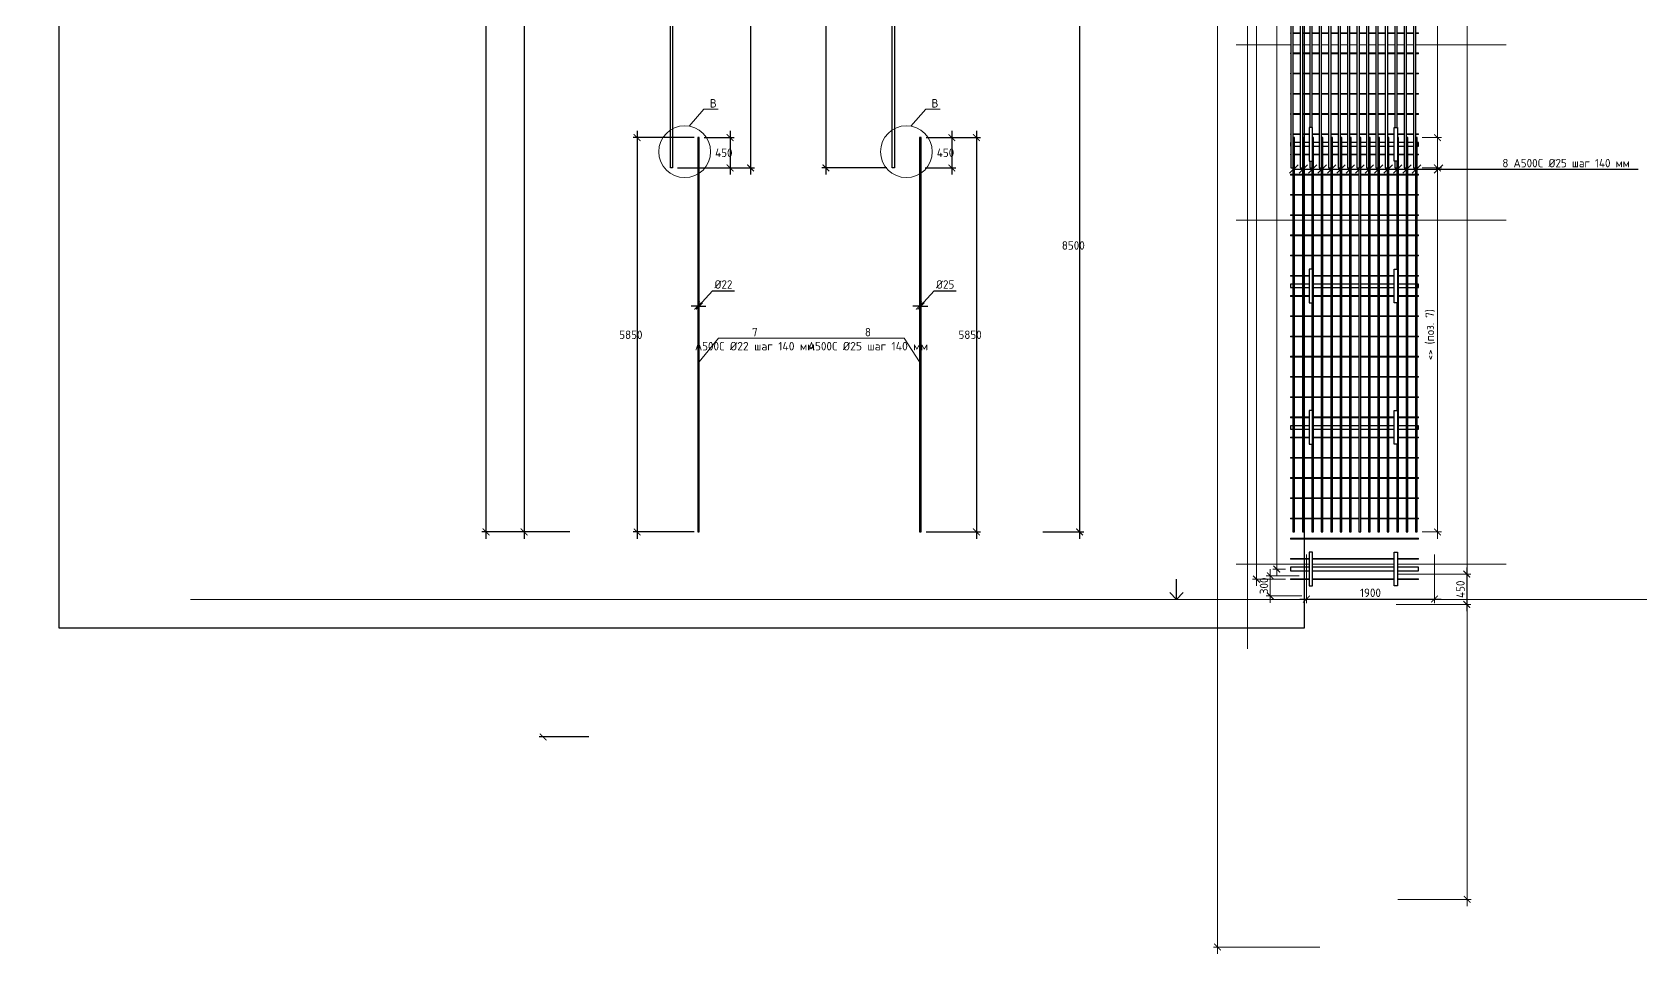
# Model space of a CAD drawing. Header units: millimetres. Extents: x -65574 to 111613, y -106550 to -50518.
# Drawn here: x 145 to 24010, y -106261 to -92589 of the extents above; entities that cross this region are included whole.
import ezdxf
from ezdxf import colors
from ezdxf.entities.mleader import LeaderData, LeaderLine
from ezdxf.math import Vec2, Vec3

# ---------------------------------------------------------------- set-up
doc = ezdxf.new("R2010")
doc.units = ezdxf.units.MM
doc.linetypes.add('невидимая', pattern=[0.375, 0.25, -0.125])
doc.layers.get('Defpoints').update_dxf_attribs({"color": 6})
doc.layers.add('ОПП_ОС_Размеры', color=7, linetype='Continuous', lineweight=25)
doc.styles.add('GOST-2.304_Type-B', font='GOST Common.ttf')
doc.styles.get("Standard").update_dxf_attribs({"font": 'arial.ttf'})
doc.dimstyles.new('УРСТ', dxfattribs={"dimtxt": 2.5, "dimasz": 2, "dimexe": 1.2, "dimexo": 1.5, "dimtad": 1, "dimdec": 0, "dimrnd": 1, "dimtxsty": 'GOST-2.304_Type-B', "dimblk": 'ARCHTICK', "dimcen": 2, "dimdle": 2, "dimazin": 3, "dimtfac": 1, "dimtdec": 0, "dimtmove": 1, "dimatfit": 0, "dimldrblk": 'NONE', "dimlwd": 15, "dimlwe": 15})

# ---------------------------------------------------------------- blocks, each defined once
blk = doc.blocks.new('*U32')
at = {"lineweight": 30, "ltscale": 100}
blk.add_lwpolyline([(-950, -25), (950, -25), (950, 25), (-950, 25)], close=True, dxfattribs=at)
blk = doc.blocks.new('*U33')
at = {"color": 0, "linetype": 'ByBlock', "lineweight": -2, "transparency": 16777216}
for p in [(0, 0), (0, -2100), (0, -4200), (0, -6300), (0, -8400), (0, -10500), (0, -12600), (0, -14700), (0, -16800), (0, -18900), (0, -21000), (0, -23100), (0, -25200), (0, -27300), (0, -29400)]:
    blk.add_blockref('*U32', p, dxfattribs=at)
blk = doc.blocks.new('_ArchTick')
at = {"color": 0, "linetype": 'ByBlock', "const_width": 0.15}
blk.add_lwpolyline([(-0.5, -0.5), (0.5, 0.5)], dxfattribs=at)
blk = doc.blocks.new('*D139')
at = {"color": 0, "lineweight": 15, "ltscale": 100, "transparency": 16777216}
for p, q in [((18608, -71053), (18608, -100653)), ((19041, -71153), (18548, -71153)), ((18736, -100553), (18548, -100553))]:
    blk.add_line(p, q, dxfattribs=at)
at = {"layer": 'Defpoints', "color": 0, "lineweight": -2, "ltscale": 100, "transparency": 16777216}
for p in [(19116, -71153), (18608, -100553), (18811, -100553)]:
    blk.add_point(p, dxfattribs=at)
at = {"color": 0, "lineweight": 15, "ltscale": 100, "transparency": 16777216, "xscale": 100, "yscale": 100, "zscale": 100}
for p, rotation in [((18608, -71153), 90), ((18608, -100553), 270)]:
    blk.add_blockref('_ArchTick', p, dxfattribs=dict(at, rotation=rotation))
at = {"color": 0, "lineweight": 15, "ltscale": 100, "transparency": 16777216, "insert": (18495, -85853), "char_height": 125, "width": 2235.51, "attachment_point": 5, "rotation": 90, "style": 'GOST-2.304_Type-B'}
blk.add_mtext('\\A1;14х2100=29400 (Ф1,Ф2,Ф3,Ф4)', dxfattribs=at)
blk = doc.blocks.new('_None')
blk = doc.blocks.new('*D141')
at = {"color": 0, "lineweight": 15, "ltscale": 100, "transparency": 16777216}
for p, q in [((19049, -100337), (19049, -101059)), ((20949, -100337), (20949, -101059)), ((18949, -100999), (21049, -100999))]:
    blk.add_line(p, q, dxfattribs=at)
at = {"layer": 'Defpoints', "color": 0, "lineweight": -2, "ltscale": 100, "transparency": 16777216}
for p in [(19049, -100262), (20949, -100262), (20949, -100999)]:
    blk.add_point(p, dxfattribs=at)
at = {"color": 0, "lineweight": 15, "ltscale": 100, "transparency": 16777216, "xscale": 100, "yscale": 100, "zscale": 100, "rotation": 180}
blk.add_blockref('_ArchTick', (19049, -100999), dxfattribs=at)
at = {"color": 0, "lineweight": 15, "ltscale": 100, "transparency": 16777216, "xscale": 100, "yscale": 100, "zscale": 100}
blk.add_blockref('_ArchTick', (20949, -100999), dxfattribs=at)
at = {"color": 0, "lineweight": 15, "ltscale": 100, "transparency": 16777216, "insert": (19999, -100905), "char_height": 125, "attachment_point": 5, "style": 'GOST-2.304_Type-B'}
blk.add_mtext('\\A1;1900', dxfattribs=at)
blk = doc.blocks.new('*D143')
at = {"color": 0, "lineweight": 15, "ltscale": 100, "transparency": 16777216}
for p, q in [((20405, -76053), (21492, -76053)), ((21432, -75953), (21432, -105553)), ((20405, -105453), (21492, -105453))]:
    blk.add_line(p, q, dxfattribs=at)
at = {"layer": 'Defpoints', "color": 0, "lineweight": -2, "ltscale": 100, "transparency": 16777216}
for p in [(20330, -76053), (20330, -105453), (21432, -105453)]:
    blk.add_point(p, dxfattribs=at)
at = {"color": 0, "lineweight": 15, "ltscale": 100, "transparency": 16777216, "xscale": 100, "yscale": 100, "zscale": 100}
for p, rotation in [((21432, -76053), 90), ((21432, -105453), 270)]:
    blk.add_blockref('_ArchTick', p, dxfattribs=dict(at, rotation=rotation))
at = {"color": 0, "lineweight": 15, "ltscale": 100, "transparency": 16777216, "insert": (21325, -90753), "char_height": 125, "attachment_point": 5, "rotation": 90, "style": 'GOST-2.304_Type-B'}
blk.add_mtext('\\A1;14х2100=29400 (поз. Р17)', dxfattribs=at)
blk = doc.blocks.new('*D144')
at = {"color": 0, "lineweight": 15, "ltscale": 100, "transparency": 16777216}
for p, q in [((20401, -100628), (21487, -100628)), ((21427, -100528), (21427, -101178)), ((20382, -101078), (21487, -101078))]:
    blk.add_line(p, q, dxfattribs=at)
at = {"layer": 'Defpoints', "color": 0, "lineweight": -2, "ltscale": 100, "transparency": 16777216}
for p in [(20326, -100628), (20307, -101078), (21427, -101078)]:
    blk.add_point(p, dxfattribs=at)
at = {"color": 0, "lineweight": 15, "ltscale": 100, "transparency": 16777216, "xscale": 100, "yscale": 100, "zscale": 100}
for p, rotation in [((21427, -100628), 90), ((21427, -101078), 270)]:
    blk.add_blockref('_ArchTick', p, dxfattribs=dict(at, rotation=rotation))
at = {"color": 0, "lineweight": 15, "ltscale": 100, "transparency": 16777216, "insert": (21334, -100853), "char_height": 125, "attachment_point": 5, "rotation": 90, "style": 'GOST-2.304_Type-B'}
blk.add_mtext('\\A1;450', dxfattribs=at)
blk = doc.blocks.new('*D126')
at = {"color": 0, "lineweight": 15, "transparency": 16777216}
for p, q in [((20767, -94153), (21053, -94153)), ((20993, -94053), (20993, -100103)), ((20767, -100003), (21053, -100003))]:
    blk.add_line(p, q, dxfattribs=at)
at = {"layer": 'Defpoints', "color": 0, "lineweight": -2, "transparency": 16777216}
for p in [(20692, -94153), (20692, -100003), (20993, -100003)]:
    blk.add_point(p, dxfattribs=at)
at = {"color": 0, "lineweight": 15, "transparency": 16777216, "xscale": 100, "yscale": 100, "zscale": 100}
for p, rotation in [((20993, -94153), 90), ((20993, -100003), 270)]:
    blk.add_blockref('_ArchTick', p, dxfattribs=dict(at, rotation=rotation))
at = {"color": 0, "lineweight": 15, "transparency": 16777216, "insert": (20886, -97078), "char_height": 125, "attachment_point": 5, "rotation": 90, "style": 'GOST-2.304_Type-B'}
blk.add_mtext('\\A1;<> (поз. 7)', dxfattribs=at)
blk = doc.blocks.new('*U30')
blk.add_wipeout([(-12.5, 5850), (12.5, 5850), (12.5, 0), (-12.5, 0)])
at = {"ltscale": 100}
blk.add_lwpolyline([(-12.5, 0), (12.5, 0), (12.5, 5850), (-12.5, 5850)], close=True, dxfattribs=at)
blk = doc.blocks.new('*U31')
at = {"color": 0, "linetype": 'ByBlock', "lineweight": -2, "transparency": 16777216}
for p in [(140, 0), (420, 0), (1120, 0)]:
    blk.add_blockref('*U30', p, dxfattribs=at)
for p in [(0, 0), (280, 0), (560, 0), (1260, 0)]:
    blk.add_blockref('*U30', p, dxfattribs=at)
for p in [(700, 0), (1400, 0)]:
    blk.add_blockref('*U30', p, dxfattribs=at)
for p in [(840, 0), (1540, 0)]:
    blk.add_blockref('*U30', p, dxfattribs=at)
for p in [(980, 0), (1680, 0)]:
    blk.add_blockref('*U30', p, dxfattribs=at)
blk.add_blockref('*U30', (1820, 0), dxfattribs=at)
blk = doc.blocks.new('_Oblique')
at = {"color": 0, "linetype": 'ByBlock', "lineweight": -2}
blk.add_line((-0.5, -0.5), (0.5, 0.5), dxfattribs=at)
blk = doc.blocks.new('*D163')
at = {"color": 0, "lineweight": 15, "ltscale": 100, "transparency": 16777216}
for p, q in [((18737, -71003), (18248, -71003)), ((18308, -70903), (18308, -100803)), ((18737, -100703), (18248, -100703))]:
    blk.add_line(p, q, dxfattribs=at)
at = {"layer": 'Defpoints', "color": 0, "lineweight": -2, "ltscale": 100, "transparency": 16777216}
for p in [(18812, -71003), (18308, -100703), (18812, -100703)]:
    blk.add_point(p, dxfattribs=at)
at = {"color": 0, "lineweight": 15, "ltscale": 100, "transparency": 16777216, "xscale": 100, "yscale": 100, "zscale": 100}
for p, rotation in [((18308, -71003), 90), ((18308, -100703), 270)]:
    blk.add_blockref('_ArchTick', p, dxfattribs=dict(at, rotation=rotation))
at = {"color": 0, "lineweight": 15, "ltscale": 100, "transparency": 16777216, "insert": (18202, -85853), "char_height": 125, "attachment_point": 5, "rotation": 90, "style": 'GOST-2.304_Type-B'}
blk.add_mtext('\\A1;99х300=29700 (поз. 9)', dxfattribs=at)
blk = doc.blocks.new('*U166')
at = {"lineweight": 15}
blk.add_lwpolyline([(-950, 6), (-950, -6), (950, -6), (950, 6)], close=True, dxfattribs=at)
blk = doc.blocks.new('*U167')
at = {"color": 0, "linetype": 'ByBlock', "lineweight": -2, "transparency": 16777216}
for p in [(0, 0), (0, -300), (0, -600), (0, -900), (0, -1200), (0, -1500), (0, -1800), (0, -2100), (0, -2400), (0, -2700), (0, -3000), (0, -3300), (0, -3600), (0, -3900), (0, -4200), (0, -4500), (0, -4800), (0, -5100), (0, -5400), (0, -5700), (0, -6000), (0, -6300), (0, -6600), (0, -6900), (0, -7200), (0, -7500), (0, -7800), (0, -8100), (0, -8400), (0, -8700), (0, -9000), (0, -9300), (0, -9600), (0, -9900), (0, -10200), (0, -10500), (0, -10800), (0, -11100), (0, -11400), (0, -11700), (0, -12000), (0, -12300), (0, -12600), (0, -12900), (0, -13200), (0, -13500), (0, -13800), (0, -14100), (0, -14400), (0, -14700), (0, -15000), (0, -15300), (0, -15600), (0, -15900), (0, -16200), (0, -16500), (0, -16800), (0, -17100), (0, -17400), (0, -17700), (0, -18000), (0, -18300), (0, -18600), (0, -18900), (0, -19200), (0, -19500), (0, -19800), (0, -20100), (0, -20400), (0, -20700), (0, -21000), (0, -21300), (0, -21600), (0, -21900), (0, -22200), (0, -22500), (0, -22800), (0, -23100), (0, -23400), (0, -23700), (0, -24000), (0, -24300), (0, -24600), (0, -24900), (0, -25200), (0, -25500), (0, -25800), (0, -26100), (0, -26400), (0, -26700), (0, -27000), (0, -27300), (0, -27600), (0, -27900), (0, -28200), (0, -28500), (0, -28800), (0, -29100), (0, -29400), (0, -29700)]:
    blk.add_blockref('*U166', p, dxfattribs=at)
blk = doc.blocks.new('*D191')
at = {"color": 0, "lineweight": 15, "transparency": 16777216}
for p, q in [((17729, -75111), (17729, -106261)), ((18704, -75211), (17669, -75211)), ((19246, -106161), (17669, -106161))]:
    blk.add_line(p, q, dxfattribs=at)
at = {"layer": 'Defpoints', "color": 0, "lineweight": -2, "transparency": 16777216}
for p in [(18779, -75211), (17729, -106161), (19321, -106161)]:
    blk.add_point(p, dxfattribs=at)
at = {"color": 0, "lineweight": 15, "transparency": 16777216, "xscale": 100, "yscale": 100, "zscale": 100}
for p, rotation in [((17729, -75211), 90), ((17729, -106161), 270)]:
    blk.add_blockref('_ArchTick', p, dxfattribs=dict(at, rotation=rotation))
at = {"color": 0, "lineweight": -2, "transparency": 16777216, "insert": (17636, -90686), "char_height": 125, "attachment_point": 5, "rotation": 90, "style": 'GOST-2.304_Type-B'}
blk.add_mtext('\\A1;30950', dxfattribs=at)
blk = doc.blocks.new('*D204')
at = {"layer": 'Defpoints', "color": 0, "lineweight": -2, "transparency": 16777216}
for p in [(18513, -100653), (19016, -100653), (19055, -100953)]:
    blk.add_point(p, dxfattribs=at)
at = {"layer": 'ОПП_ОС_Размеры', "color": 0, "lineweight": 15, "transparency": 16777216}
for p, q in [((18941, -100653), (18453, -100653)), ((18513, -101053), (18513, -100553)), ((18980, -100953), (18453, -100953))]:
    blk.add_line(p, q, dxfattribs=at)
at = {"layer": 'ОПП_ОС_Размеры', "color": 0, "lineweight": 15, "transparency": 16777216, "xscale": 100, "yscale": 100, "zscale": 100}
for p, rotation in [((18513, -100653), 90), ((18513, -100953), 270)]:
    blk.add_blockref('_ArchTick', p, dxfattribs=dict(at, rotation=rotation))
at = {"layer": 'ОПП_ОС_Размеры', "color": 0, "lineweight": -2, "transparency": 16777216, "insert": (18419, -100803), "char_height": 125, "attachment_point": 5, "rotation": 90, "style": 'GOST-2.304_Type-B'}
blk.add_mtext('\\A1;300', dxfattribs=at)
blk = doc.blocks.new('*U224')
at = {"color": 0}
blk.add_wipeout([(-18, 11700), (18, 11700), (18, 0), (-18, 0)], dxfattribs=at)
at = {"color": 0, "ltscale": 100}
blk.add_lwpolyline([(-18, 0), (18, 0), (18, 11700), (-18, 11700)], close=True, dxfattribs=at)
blk = doc.blocks.new('*U225')
at = {"color": 0, "linetype": 'ByBlock', "lineweight": -2, "transparency": 16777216}
for p in [(140, 0), (700, 0), (1260, 0)]:
    blk.add_blockref('*U224', p, dxfattribs=at)
for p in [(0, 0), (280, 0), (840, 0), (1400, 0)]:
    blk.add_blockref('*U224', p, dxfattribs=at)
for p in [(420, 0), (980, 0), (1540, 0)]:
    blk.add_blockref('*U224', p, dxfattribs=at)
for p in [(560, 0), (1120, 0), (1680, 0)]:
    blk.add_blockref('*U224', p, dxfattribs=at)
blk.add_blockref('*U224', (1820, 0), dxfattribs=at)
blk = doc.blocks.new('*D449')
at = {"layer": 'Defpoints', "color": 0, "lineweight": -2, "transparency": 16777216}
for p in [(20692, -88753), (20692, -94603), (20992, -94603)]:
    blk.add_point(p, dxfattribs=at)
at = {"layer": 'ОПП_ОС_Размеры', "color": 0, "lineweight": 15, "transparency": 16777216}
for p, q in [((20767, -88753), (21052, -88753)), ((20992, -88653), (20992, -94703)), ((20767, -94603), (21052, -94603))]:
    blk.add_line(p, q, dxfattribs=at)
at = {"layer": 'ОПП_ОС_Размеры', "color": 0, "lineweight": 15, "transparency": 16777216, "xscale": 100, "yscale": 100, "zscale": 100}
for p, rotation in [((20992, -88753), 90), ((20992, -94603), 270)]:
    blk.add_blockref('_ArchTick', p, dxfattribs=dict(at, rotation=rotation))
at = {"layer": 'ОПП_ОС_Размеры', "color": 0, "lineweight": -2, "transparency": 16777216, "insert": (20886, -91678), "char_height": 125, "attachment_point": 5, "rotation": 90, "style": 'GOST-2.304_Type-B'}
blk.add_mtext('\\A1;<> (поз. 6)', dxfattribs=at)

msp = doc.modelspace()

# ---------------------------------------------------------------- linework, layer by layer
at = {"color": 7}
for p, q in [((6878, -100102.8), (6878, -69952.8)), ((7443, -81652.8), (7443, -100102.8)), ((11920.9, -82802.8), (11920.9, -94702.8)), ((10802.8, -88652.8), (10802.8, -94702.8)), ((15684.1, -91402.8), (15684.1, -100102.8)), ((9965.9, -94152.8), (9059.8, -94152.8)), ((9119.8, -94052.8), (9119.8, -100102.8)), ((10115.9, -94152.8), (10559.4, -94152.8)), ((10499.4, -94052.8), (10499.4, -94702.8)), ((13405.3, -94152.8), (13848.7, -94152.8)), ((13408.3, -94152.8), (14212.8, -94152.8)), ((13788.7, -94052.8), (13788.7, -94702.8)), ((14152.8, -94052.8), (14152.8, -100102.8)), ((9720.9, -94602.8), (10862.8, -94602.8)), ((10104.9, -94602.8), (10559.4, -94602.8)), ((12826.3, -94602.8), (11860.9, -94602.8)), ((13394.3, -94602.8), (13848.7, -94602.8)), ((10018.9, -96652.9), (9918.9, -96652.9)), ((10018.9, -96583.7), (10018.9, -96592.9)), ((10018.9, -96652.9), (10040.9, -96652.9)), ((10018.9, -96652.9), (10040.9, -96652.9)), ((10029.9, -96652.9), (10237.7, -96425.4)), ((10040.9, -96583.7), (10040.9, -96592.9)), ((10040.9, -96652.9), (10140.9, -96652.9)), ((10237.7, -96425.4), (10562.7, -96425.4)), ((13308.3, -96652.9), (13208.3, -96652.9)), ((13308.3, -96583.7), (13308.3, -96592.9)), ((13308.3, -96652.9), (13333.3, -96652.9)), ((13308.3, -96652.9), (13333.3, -96652.9)), ((13320.8, -96652.9), (13527, -96425.4)), ((13333.3, -96583.7), (13333.3, -96592.9)), ((13333.3, -96652.9), (13433.3, -96652.9)), ((13527, -96425.4), (13852, -96425.4)), ((8122.9, -100002.8), (6818, -100002.8)), ((8122.9, -100002.8), (7383, -100002.8)), ((9965.9, -100002.8), (9059.8, -100002.8)), ((13408.3, -100002.8), (14212.8, -100002.8)), ((15139, -100002.8), (15744.1, -100002.8)), ((8404.8, -103044.5), (7664.9, -103044.5))]:
    msp.add_line(p, q, dxfattribs=at)
at = {"linetype": 'невидимая', "lineweight": 5, "ltscale": 25}
msp.add_line((44684.6, -101002.8), (2493.9, -101002.8), dxfattribs=at)
at = {"color": 0, "lineweight": 15}
for points in [[(18172.4, -69317.7), (18172.4, -101737.5)], [(22012.7, -92775.5), (18006.3, -92775.5)], [(22012.7, -95377.7), (18006.3, -95377.7)], [(22012.7, -100480), (18006.3, -100480)]]:
    msp.add_lwpolyline(points, dxfattribs=at)
at = {"lineweight": 30}
for points in [[(12937.3, -82902.8), (12937.3, -94602.8), (12901.3, -94602.8), (12901.3, -82902.8)], [(9645.9, -88752.8), (9645.9, -94602.8), (9613.9, -94602.8), (9613.9, -88752.8)]]:
    msp.add_lwpolyline(points, close=True, dxfattribs=at)
for points in [[(10040.9, -94152.8), (10018.9, -94152.8), (10018.9, -100002.8), (10040.9, -100002.8), (10040.9, -94152.8), (10018.9, -94152.8)], [(13330.3, -94152.8), (13308.3, -94152.8), (13308.3, -100002.8), (13333.3, -100002.8), (13333.3, -94152.8), (13308.3, -94152.8)]]:
    msp.add_lwpolyline(points, dxfattribs=at)
at = {"linetype": 'Continuous', "lineweight": 25, "ltscale": 50}
for points in [[(17121.3, -101002.8), (17121.3, -100702.8)], [(17121.3, -101002.8), (17021.3, -100902.8)], [(17121.3, -101002.8), (17221.3, -100902.8)]]:
    msp.add_lwpolyline(points, dxfattribs=at)
at = {"color": 0, "lineweight": 15}
for centre in [(9825.2, -94362.2), (13114.6, -94362.2)]:
    msp.add_circle(centre, 384.2, dxfattribs=at)

# ---------------------------------------------------------------- block references
at = {"color": 0, "lineweight": -2}
msp.add_blockref('*U167', (19761.6, -71002.8), dxfattribs=at)
at = {"color": 0}
msp.add_blockref('*U33', (19761.1, -71152.8), dxfattribs=at)
at = {"color": 7, "xscale": 100, "yscale": 100, "zscale": 100}
for p, rotation in [((9119.8, -94152.8), 90), ((10499.4, -94152.8), 90), ((13788.7, -94152.8), 90), ((14152.8, -94152.8), 90), ((10499.4, -94602.8), 270), ((10802.8, -94602.8), 270), ((11920.9, -94602.8), 270), ((13788.7, -94602.8), 270), ((10040.9, -96652.9), 180), ((13333.3, -96652.9), 180), ((6878, -100002.8), 270), ((7443, -100002.8), 270), ((9119.8, -100002.8), 270), ((14152.8, -100002.8), 270), ((15684.1, -100002.8), 270), ((7724.9, -103044.5), 270)]:
    msp.add_blockref('_ArchTick', p, dxfattribs=dict(at, rotation=rotation))
for p in [(10018.9, -96652.9), (13308.3, -96652.9)]:
    msp.add_blockref('_ArchTick', p, dxfattribs=at)

# ---------------------------------------------------------------- texts
at = {"color": 7, "char_height": 125, "attachment_point": 5, "style": 'GOST-2.304_Type-B'}
for s, insert in [('450', (10405.6, -94377.8)), ('450', (13694.9, -94377.8)), ('8500', (15590.3, -95752.8)), ('%%C22', (10400.2, -96331.7)), ('%%C25', (13689.5, -96331.7)), ('5850', (9026.1, -97077.8)), ('5850', (14059, -97077.8))]:
    msp.add_mtext(s, dxfattribs=dict(at, insert=insert))

# ---------------------------------------------------------------- dimensions: what is measured, and where the dimension line sits
at = {"color": 0, "lineweight": 15, "ltscale": 100}
for base, p1, p2, text, picture, middle in [((18607.8, -100552.8), (19116.1, -71152.8), (18811.1, -100552.8), '14х2100=29400 (Ф1,Ф2,Ф3,Ф4)', '*D139', (18495.3, -85852.8)), ((21812.2, -100552.8), (20711.1, -71152.8), (20711.1, -100552.8), '14х2100=29400 (поз. Р17)', '*D143', (21706, -85852.8))]:
    dim = msp.add_linear_dim(base=base, p1=p1, p2=p2, angle=90, text=text, dimstyle='УРСТ', override={"dimscale": 0}, dxfattribs=at)
    dim.commit()
    dim.dimension.update_dxf_attribs({"geometry": picture, "text_midpoint": middle})
at = {"color": 0, "lineweight": 15}
dim = msp.add_linear_dim(base=(20992.7, -100002.8), p1=(20692.1, -94152.8), p2=(20692.1, -100002.8), angle=90, text='<> (поз. 7)', dimstyle='УРСТ', override={"dimscale": 0}, dxfattribs=at)
dim.commit()
dim.dimension.update_dxf_attribs({"geometry": '*D126', "text_midpoint": (20886.4, -96777.8)})
at = {"color": 0, "lineweight": 15, "ltscale": 100}
dim = msp.add_linear_dim(base=(20711.1, -101288.9), p1=(18811.1, -100552.8), p2=(20711.1, -100552.8), dimstyle='УРСТ', override={"dimscale": 0}, dxfattribs=at)
dim.commit()
dim.dimension.update_dxf_attribs({"geometry": '*D141', "text_midpoint": (19761.1, -101195.2)})
dim = msp.add_linear_dim(base=(21812.2, -101002.8), p1=(20711.1, -100552.8), p2=(20692.1, -101002.8), angle=90, dimstyle='УРСТ', override={"dimscale": 0}, dxfattribs=at)
dim.commit()
dim.dimension.update_dxf_attribs({"geometry": '*D144', "text_midpoint": (21718.5, -100777.8)})
at = {"layer": 'ОПП_ОС_Размеры', "lineweight": -2}
dim = msp.add_linear_dim(base=(18308.5, -100702.8), p1=(18850.1, -101002.8), p2=(18811.6, -100702.8), angle=90, dimstyle='УРСТ', override={"dimscale": 0}, dxfattribs=at)
dim.commit()
dim.dimension.update_dxf_attribs({"geometry": '*D204', "text_midpoint": (18214.7, -100852.8)})

# ---------------------------------------------------------------- leaders
at = {"color": 0, "lineweight": 15, "ltscale": 100}
ml = msp.add_multileader_mtext('Standard', dxfattribs=at)
ml.set_content('{\\C0;В}', color=2, style='GOST-2.304_Type-B')
ml.set_leader_properties(linetype='ByLayer', lineweight=13)
ml.set_arrow_properties(name='NONE')
ml.build(insert=Vec2(0, 0))
ml.multileader.update_dxf_attribs({"has_dogleg": 0, "text_left_attachment_type": 6, "text_right_attachment_type": 6, "dogleg_length": 0, "arrow_head_size": 125, "scale": 50})
ctx = ml.context
ctx.base_point, ctx.scale, ctx.char_height, ctx.arrow_head_size, ctx.landing_gap_size, ctx.plane_origin = Vec3(10110.8, -93731.7), 50, 125, 125, 100, Vec3(2538.7, -97397)
ctx.left_attachment, ctx.right_attachment, ctx.text_align_type = 6, 6, 1
notes = []
notes.append((ctx, [(0, (1, 1, 0), (10110.8, -93731.7), (1, 0), 0, [(1, [(9893.1, -93984)], 0, [])])]))
ctx.mtext.insert, ctx.mtext.rotation, ctx.mtext.width, ctx.mtext.alignment, ctx.mtext.flow_direction = Vec3(10248.3, -93581.7), 6.2831853, 278.609, 2, 5
for ctx, leaders in notes:
    for number, flags, end, landing, length, lines in leaders:
        leader = LeaderData()
        leader.index, (leader.has_last_leader_line, leader.has_dogleg_vector, leader.attachment_direction) = number, flags
        leader.last_leader_point, leader.dogleg_vector, leader.dogleg_length = Vec3(end), Vec3(landing), length
        for number, points, colour, breaks in lines:
            line = LeaderLine()
            line.index, line.vertices, line.color, line.breaks = number, Vec3.list(points), colors.encode_raw_color(colour), breaks
            leader.lines.append(line)
        ctx.leaders.append(leader)

# ---------------------------------------------------------------- next in the draw order: block references
at = {"color": 0}
msp.add_blockref('*U31', (18861.1, -100002.8), dxfattribs=at)

# ---------------------------------------------------------------- next in the draw order: wipeouts: each hides what was drawn before it
msp.add_wipeout([(20351.1, -100302.8), (20401.1, -100302.8), (20401.1, -100802.8), (20351.1, -100802.8)])

# ---------------------------------------------------------------- next in the draw order: linework, layer by layer
at = {"lineweight": 30, "ltscale": 100}
msp.add_lwpolyline([(20351.1, -100802.8), (20351.1, -100302.8), (20401.1, -100302.8), (20401.1, -100802.8)], close=True, dxfattribs=at)

# ---------------------------------------------------------------- next in the draw order: dimensions: what is measured, and where the dimension line sits
at = {"color": 0, "lineweight": -2}
dim = msp.add_linear_dim(base=(17258.9, -101002.8), p1=(18308.5, -70052.8), p2=(18850.1, -101002.8), angle=90, dimstyle='УРСТ', override={"dimscale": 0}, dxfattribs=at)
dim.commit()
dim.dimension.update_dxf_attribs({"geometry": '*D191', "text_midpoint": (17165.2, -85527.8)})
at = {"color": 0, "lineweight": 15, "ltscale": 100}
dim = msp.add_linear_dim(base=(18308.5, -100702.8), p1=(18811.6, -71002.8), p2=(18811.6, -100702.8), angle=90, text='99х300=29700 (поз. 9)', dimstyle='УРСТ', override={"dimscale": 0}, dxfattribs=at)
dim.commit()
dim.dimension.update_dxf_attribs({"geometry": '*D163', "text_midpoint": (18202.2, -85852.8)})

# ---------------------------------------------------------------- next in the draw order: leaders
at = {"color": 0, "lineweight": 15}
ml = msp.add_multileader_mtext('Standard', dxfattribs=at)
ml.set_content('{\\fGOST Common|b0|i0|c0|p34;8 A500C %%C25\\fGOST Common|b0|i0|c204|p34; шаг 140\\fGOST Common|b0|i0|c0|p34; \\fGOST Common|b0|i0|c204|p34;мм}')
ml.set_leader_properties()
ml.set_arrow_properties(name='OBLIQUE')
ml.build(insert=Vec2(0, 0))
ml.multileader.update_dxf_attribs({"text_left_attachment_type": 6, "text_right_attachment_type": 6, "dogleg_length": 0.842, "arrow_head_size": 125, "scale": 50})
ctx = ml.context
ctx.base_point, ctx.scale, ctx.char_height, ctx.arrow_head_size, ctx.landing_gap_size, ctx.plane_origin = Vec3(22007.5, -94618.9), 50, 125, 125, 5, Vec3(21058.7, -94618.9)
ctx.left_attachment, ctx.right_attachment, ctx.text_align_type = 6, 6, 1
notes = []
notes.append((ctx, [(0, (1, 1, 0), (20975.2, -94618.9), (1, 0), 1032.3, [(2, [(20681.7, -94618.9)], 0, []), (3, [(20541.7, -94618.9)], 0, []), (4, [(20401.7, -94618.9)], 0, []), (5, [(20261.7, -94618.9)], 0, []), (6, [(19981.7, -94618.9)], 0, []), (7, [(19841.7, -94618.9)], 0, []), (8, [(19701.7, -94618.9)], 0, []), (9, [(19561.7, -94618.9)], 0, []), (10, [(19421.7, -94618.9)], 0, []), (11, [(19281.7, -94618.9)], 0, []), (12, [(19141.7, -94618.9)], 0, []), (13, [(19001.7, -94618.9)], 0, []), (14, [(18861.7, -94618.9)], 0, []), (1, [(21008.2, -94618.9)], 0, []), (0, [(20121.7, -94618.9)], 0, [])])]))
ctx.mtext.insert, ctx.mtext.alignment, ctx.mtext.flow_direction = Vec3(22900.7, -94468.9), 2, 5
at = {"color": 0, "lineweight": 15, "ltscale": 100}
ml = msp.add_multileader_mtext('Standard', dxfattribs=at)
ml.set_content('{\\C0;7\\PА500C \\fISOCPEUR|b0|i0|c204|p34;%%C22\\fISOCPEUR|b0|i0|c0|p34; \\fISOCPEUR|b0|i0|c204|p34;шаг 140\\fISOCPEUR|b0|i0|c0|p34; \\fISOCPEUR|b0|i0|c204|p34;мм}', color=2, style='GOST-2.304_Type-B')
ml.set_leader_properties(color=256, linetype='ByLayer', lineweight=13)
ml.set_arrow_properties(name='NONE')
ml.build(insert=Vec2(0, 0))
ml.multileader.update_dxf_attribs({"has_dogleg": 0, "text_left_attachment_type": 6, "text_right_attachment_type": 6, "dogleg_length": 0, "arrow_head_size": 125, "scale": 50})
ctx = ml.context
ctx.base_point, ctx.scale, ctx.char_height, ctx.arrow_head_size, ctx.landing_gap_size, ctx.plane_origin = Vec3(10328.2, -97126.4), 50, 125, 125, 100, Vec3(4333.4, -99751.2)
ctx.left_attachment, ctx.right_attachment, ctx.text_align_type = 6, 6, 1
notes.append((ctx, [(0, (1, 1, 0), (10328.2, -97126.4), (1, 0), 0, [(1, [(10042, -97480.9)], 0, [])])]))
ctx.mtext.insert, ctx.mtext.width, ctx.mtext.alignment, ctx.mtext.flow_direction = Vec3(10865.7, -96976.4), 923.119, 2, 5
ml = msp.add_multileader_mtext('Standard', dxfattribs=at)
ml.set_content('{\\C0;8\\PА500C \\fISOCPEUR|b0|i0|c204|p34;%%C25\\fISOCPEUR|b0|i0|c0|p34; \\fISOCPEUR|b0|i0|c204|p34;шаг 140\\fISOCPEUR|b0|i0|c0|p34; \\fISOCPEUR|b0|i0|c204|p34;мм}', color=2, style='GOST-2.304_Type-B')
ml.set_leader_properties(color=256, linetype='ByLayer', lineweight=13)
ml.set_arrow_properties(name='NONE')
ml.build(insert=Vec2(0, 0))
ml.multileader.update_dxf_attribs({"has_dogleg": 0, "text_left_attachment_type": 6, "text_right_attachment_type": 6, "dogleg_length": 0, "arrow_head_size": 125, "scale": 50})
ctx = ml.context
ctx.base_point, ctx.scale, ctx.char_height, ctx.arrow_head_size, ctx.landing_gap_size, ctx.plane_origin = Vec3(12006.3, -97126.4), 50, 125, 125, 100, Vec3(7645.4, -99751.2)
ctx.left_attachment, ctx.right_attachment, ctx.text_align_type = 6, 6, 1
notes.append((ctx, [(1, (1, 1, 0), (13081.3, -97126.4), (-1, 0), 0, [(1, [(13308.3, -97480.9)], 0, [])])]))
ctx.mtext.insert, ctx.mtext.width, ctx.mtext.alignment, ctx.mtext.flow_direction = Vec3(12543.8, -96976.4), 942.218, 2, 5
for ctx, leaders in notes:
    for number, flags, end, landing, length, lines in leaders:
        leader = LeaderData()
        leader.index, (leader.has_last_leader_line, leader.has_dogleg_vector, leader.attachment_direction) = number, flags
        leader.last_leader_point, leader.dogleg_vector, leader.dogleg_length = Vec3(end), Vec3(landing), length
        for number, points, colour, breaks in lines:
            line = LeaderLine()
            line.index, line.vertices, line.color, line.breaks = number, Vec3.list(points), colors.encode_raw_color(colour), breaks
            leader.lines.append(line)
        ctx.leaders.append(leader)

# ---------------------------------------------------------------- next in the draw order: wipeouts: each hides what was drawn before it
for points in [[(20351.1, -96102.8), (20401.1, -96102.8), (20401.1, -96602.8), (20351.1, -96602.8)], [(20351.1, -98202.8), (20401.1, -98202.8), (20401.1, -98702.8), (20351.1, -98702.8)]]:
    msp.add_wipeout(points)

# ---------------------------------------------------------------- next in the draw order: linework, layer by layer
at = {"lineweight": 30, "ltscale": 100}
for points in [[(20351.1, -96602.8), (20351.1, -96102.8), (20401.1, -96102.8), (20401.1, -96602.8)], [(20351.1, -98702.8), (20351.1, -98202.8), (20401.1, -98202.8), (20401.1, -98702.8)]]:
    msp.add_lwpolyline(points, close=True, dxfattribs=at)

# ---------------------------------------------------------------- next in the draw order: block references
at = {"color": 0, "lineweight": -2}
msp.add_blockref('*U225', (18836.1, -94602.8), dxfattribs=at)

# ---------------------------------------------------------------- next in the draw order: wipeouts: each hides what was drawn before it
for points in [[(19141.1, -96102.8), (19091.1, -96102.8), (19091.1, -96602.8), (19141.1, -96602.8)], [(19141.1, -98202.8), (19091.1, -98202.8), (19091.1, -98702.8), (19141.1, -98702.8)], [(19141.1, -100302.8), (19091.1, -100302.8), (19091.1, -100802.8), (19141.1, -100802.8)]]:
    msp.add_wipeout(points)

# ---------------------------------------------------------------- next in the draw order: linework, layer by layer
at = {"lineweight": 30, "ltscale": 100}
for points in [[(19141.1, -96602.8), (19141.1, -96102.8), (19091.1, -96102.8), (19091.1, -96602.8)], [(19141.1, -98702.8), (19141.1, -98202.8), (19091.1, -98202.8), (19091.1, -98702.8)], [(19141.1, -100802.8), (19141.1, -100302.8), (19091.1, -100302.8), (19091.1, -100802.8)]]:
    msp.add_lwpolyline(points, close=True, dxfattribs=at)

# ---------------------------------------------------------------- next in the draw order: dimensions: what is measured, and where the dimension line sits
at = {"layer": 'ОПП_ОС_Размеры', "lineweight": -2}
dim = msp.add_linear_dim(base=(20992.3, -94602.8), p1=(20692.1, -88752.8), p2=(20692.1, -94602.8), angle=90, text='<> (поз. 6)', dimstyle='УРСТ', override={"dimscale": 0}, dxfattribs=at)
dim.commit()
dim.dimension.update_dxf_attribs({"geometry": '*D449', "text_midpoint": (20886.1, -83552.8)})

# ---------------------------------------------------------------- next in the draw order: wipeouts: each hides what was drawn before it
for points in [[(19141.1, -94002.8), (19091.1, -94002.8), (19091.1, -94502.8), (19141.1, -94502.8)], [(20352.1, -94002.8), (20402.1, -94002.8), (20402.1, -94502.8), (20352.1, -94502.8)]]:
    msp.add_wipeout(points)

# ---------------------------------------------------------------- next in the draw order: linework, layer by layer
at = {"color": 1, "lineweight": -2}
msp.add_lwpolyline([(543, -65018), (19015.4, -65018), (19015.4, -101430.7), (543, -101430.7)], close=True, dxfattribs=at)
at = {"lineweight": 30, "ltscale": 100}
for points in [[(19141.1, -94502.8), (19141.1, -94002.8), (19091.1, -94002.8), (19091.1, -94502.8)], [(20352.1, -94502.8), (20352.1, -94002.8), (20402.1, -94002.8), (20402.1, -94502.8)]]:
    msp.add_lwpolyline(points, close=True, dxfattribs=at)

# ---------------------------------------------------------------- next in the draw order: leaders
at = {"color": 0, "lineweight": 15, "ltscale": 100}
ml = msp.add_multileader_mtext('Standard', dxfattribs=at)
ml.set_content('{\\C0;В}', color=2, style='GOST-2.304_Type-B')
ml.set_leader_properties(linetype='ByLayer', lineweight=13)
ml.set_arrow_properties(name='NONE')
ml.build(insert=Vec2(0, 0))
ml.multileader.update_dxf_attribs({"has_dogleg": 0, "text_left_attachment_type": 6, "text_right_attachment_type": 6, "dogleg_length": 0, "arrow_head_size": 125, "scale": 50})
ctx = ml.context
ctx.base_point, ctx.scale, ctx.char_height, ctx.arrow_head_size, ctx.landing_gap_size, ctx.plane_origin = Vec3(13400.1, -93731.7), 50, 125, 125, 100, Vec3(5828.1, -97397)
ctx.left_attachment, ctx.right_attachment, ctx.text_align_type = 6, 6, 1
notes = []
notes.append((ctx, [(0, (1, 1, 0), (13400.1, -93731.7), (1, 0), 0, [(1, [(13182.4, -93984)], 0, [])])]))
ctx.mtext.insert, ctx.mtext.rotation, ctx.mtext.width, ctx.mtext.alignment, ctx.mtext.flow_direction = Vec3(13537.6, -93581.7), 6.2831853, 278.609, 2, 5
for ctx, leaders in notes:
    for number, flags, end, landing, length, lines in leaders:
        leader = LeaderData()
        leader.index, (leader.has_last_leader_line, leader.has_dogleg_vector, leader.attachment_direction) = number, flags
        leader.last_leader_point, leader.dogleg_vector, leader.dogleg_length = Vec3(end), Vec3(landing), length
        for number, points, colour, breaks in lines:
            line = LeaderLine()
            line.index, line.vertices, line.color, line.breaks = number, Vec3.list(points), colors.encode_raw_color(colour), breaks
            leader.lines.append(line)
        ctx.leaders.append(leader)

doc.saveas('drawing.dxf')
